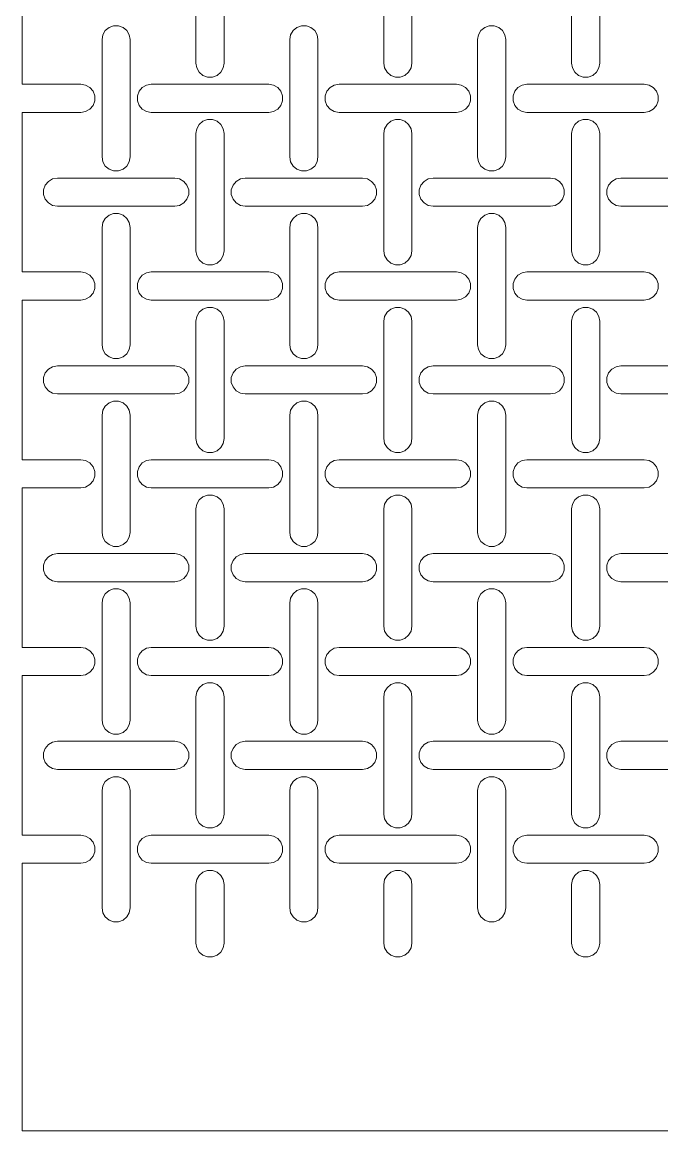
# Model space of a CAD drawing. Header units: metres. Extents: x 0 to 140, y 0 to 240.
# Drawn here: x 0 to 68.1, y 0 to 118.1 of the extents above; entities that cross this region are included whole.
import ezdxf

# ---------------------------------------------------------------- set-up
doc = ezdxf.new("R2010")
doc.units = ezdxf.units.M
doc.layers.add('TOP', color=1, linetype='Continuous', lineweight=0)

msp = doc.modelspace()

# ---------------------------------------------------------------- linework, layer by layer
at = {"layer": 'TOP'}
for p, q in [((0, 111.5), (0, 128.5)), ((18.5, 113.75), (18.5, 126.25)), ((21.5, 113.75), (21.5, 126.25)), ((38.5, 113.75), (38.5, 126.25)), ((41.5, 113.75), (41.5, 126.25)), ((58.5, 113.75), (58.5, 126.25)), ((61.5, 113.75), (61.5, 126.25)), ((8.59, 116.76), (8.85, 117.21)), ((8.85, 117.21), (9.25, 117.55)), ((9.25, 117.55), (9.74, 117.73)), ((9.74, 117.73), (10.26, 117.73)), ((10.26, 117.73), (10.75, 117.55)), ((10.75, 117.55), (11.15, 117.21)), ((11.15, 117.21), (11.41, 116.76)), ((28.59, 116.76), (28.85, 117.21)), ((28.85, 117.21), (29.25, 117.55)), ((29.25, 117.55), (29.74, 117.73)), ((29.74, 117.73), (30.26, 117.73)), ((30.26, 117.73), (30.75, 117.55)), ((30.75, 117.55), (31.15, 117.21)), ((31.15, 117.21), (31.41, 116.76)), ((48.59, 116.76), (48.85, 117.21)), ((48.85, 117.21), (49.25, 117.55)), ((49.25, 117.55), (49.74, 117.73)), ((49.74, 117.73), (50.26, 117.73)), ((50.26, 117.73), (50.75, 117.55)), ((50.75, 117.55), (51.15, 117.21)), ((51.15, 117.21), (51.41, 116.76)), ((8.5, 116.25), (8.59, 116.76)), ((8.5, 103.75), (8.5, 116.25)), ((11.41, 116.76), (11.5, 116.25)), ((11.5, 103.75), (11.5, 116.25)), ((28.5, 116.25), (28.59, 116.76)), ((28.5, 103.75), (28.5, 116.25)), ((31.41, 116.76), (31.5, 116.25)), ((31.5, 103.75), (31.5, 116.25)), ((48.5, 116.25), (48.59, 116.76)), ((48.5, 103.75), (48.5, 116.25)), ((51.41, 116.76), (51.5, 116.25)), ((51.5, 103.75), (51.5, 116.25)), ((18.5, 113.75), (18.59, 113.24)), ((21.41, 113.24), (21.5, 113.75)), ((38.5, 113.75), (38.59, 113.24)), ((41.41, 113.24), (41.5, 113.75)), ((58.5, 113.75), (58.59, 113.24)), ((61.41, 113.24), (61.5, 113.75)), ((18.59, 113.24), (18.85, 112.79)), ((18.85, 112.79), (19.25, 112.45)), ((19.25, 112.45), (19.74, 112.27)), ((19.74, 112.27), (20.26, 112.27)), ((20.26, 112.27), (20.75, 112.45)), ((20.75, 112.45), (21.15, 112.79)), ((21.15, 112.79), (21.41, 113.24)), ((38.59, 113.24), (38.85, 112.79)), ((38.85, 112.79), (39.25, 112.45)), ((39.25, 112.45), (39.74, 112.27)), ((39.74, 112.27), (40.26, 112.27)), ((40.26, 112.27), (40.75, 112.45)), ((40.75, 112.45), (41.15, 112.79)), ((41.15, 112.79), (41.41, 113.24)), ((58.59, 113.24), (58.85, 112.79)), ((58.85, 112.79), (59.25, 112.45)), ((59.25, 112.45), (59.74, 112.27)), ((59.74, 112.27), (60.26, 112.27)), ((60.26, 112.27), (60.75, 112.45)), ((60.75, 112.45), (61.15, 112.79)), ((61.15, 112.79), (61.41, 113.24)), ((0, 111.5), (6.25, 111.5)), ((6.25, 111.5), (6.76, 111.41)), ((6.76, 111.41), (7.21, 111.15)), ((7.21, 111.15), (7.55, 110.75)), ((12.45, 110.75), (12.79, 111.15)), ((12.79, 111.15), (13.24, 111.41)), ((13.24, 111.41), (13.75, 111.5)), ((13.75, 111.5), (26.25, 111.5)), ((26.25, 111.5), (26.76, 111.41)), ((26.76, 111.41), (27.21, 111.15)), ((27.21, 111.15), (27.55, 110.75)), ((32.45, 110.75), (32.79, 111.15)), ((32.79, 111.15), (33.24, 111.41)), ((33.24, 111.41), (33.75, 111.5)), ((33.75, 111.5), (46.25, 111.5)), ((46.25, 111.5), (46.76, 111.41)), ((46.76, 111.41), (47.21, 111.15)), ((47.21, 111.15), (47.55, 110.75)), ((52.45, 110.75), (52.79, 111.15)), ((52.79, 111.15), (53.24, 111.41)), ((53.24, 111.41), (53.75, 111.5)), ((53.75, 111.5), (66.25, 111.5)), ((66.25, 111.5), (66.76, 111.41)), ((66.76, 111.41), (67.21, 111.15)), ((67.21, 111.15), (67.55, 110.75)), ((7.55, 110.75), (7.73, 110.26)), ((7.73, 110.26), (7.73, 109.74)), ((12.27, 110.26), (12.45, 110.75)), ((12.27, 109.74), (12.27, 110.26)), ((27.55, 110.75), (27.73, 110.26)), ((27.73, 110.26), (27.73, 109.74)), ((32.27, 110.26), (32.45, 110.75)), ((32.27, 109.74), (32.27, 110.26)), ((47.55, 110.75), (47.73, 110.26)), ((47.73, 110.26), (47.73, 109.74)), ((52.27, 110.26), (52.45, 110.75)), ((52.27, 109.74), (52.27, 110.26)), ((67.55, 110.75), (67.73, 110.26)), ((67.73, 110.26), (67.73, 109.74)), ((7.21, 108.85), (6.76, 108.59)), ((7.55, 109.25), (7.21, 108.85)), ((7.73, 109.74), (7.55, 109.25)), ((12.45, 109.25), (12.27, 109.74)), ((12.79, 108.85), (12.45, 109.25)), ((13.24, 108.59), (12.79, 108.85)), ((27.21, 108.85), (26.76, 108.59)), ((27.55, 109.25), (27.21, 108.85)), ((27.73, 109.74), (27.55, 109.25)), ((32.45, 109.25), (32.27, 109.74)), ((32.79, 108.85), (32.45, 109.25)), ((33.24, 108.59), (32.79, 108.85)), ((47.21, 108.85), (46.76, 108.59)), ((47.55, 109.25), (47.21, 108.85)), ((47.73, 109.74), (47.55, 109.25)), ((52.45, 109.25), (52.27, 109.74)), ((52.79, 108.85), (52.45, 109.25)), ((53.24, 108.59), (52.79, 108.85)), ((67.21, 108.85), (66.76, 108.59)), ((67.55, 109.25), (67.21, 108.85)), ((67.73, 109.74), (67.55, 109.25)), ((0, 108.5), (6.25, 108.5)), ((0, 91.5), (0, 108.5)), ((6.76, 108.59), (6.25, 108.5)), ((13.75, 108.5), (13.24, 108.59)), ((13.75, 108.5), (26.25, 108.5)), ((18.85, 107.21), (19.25, 107.55)), ((19.25, 107.55), (19.74, 107.73)), ((19.74, 107.73), (20.26, 107.73)), ((20.26, 107.73), (20.75, 107.55)), ((20.75, 107.55), (21.15, 107.21)), ((26.76, 108.59), (26.25, 108.5)), ((33.75, 108.5), (33.24, 108.59)), ((33.75, 108.5), (46.25, 108.5)), ((38.85, 107.21), (39.25, 107.55)), ((39.25, 107.55), (39.74, 107.73)), ((39.74, 107.73), (40.26, 107.73)), ((40.26, 107.73), (40.75, 107.55)), ((40.75, 107.55), (41.15, 107.21)), ((46.76, 108.59), (46.25, 108.5)), ((53.75, 108.5), (53.24, 108.59)), ((53.75, 108.5), (66.25, 108.5)), ((58.85, 107.21), (59.25, 107.55)), ((59.25, 107.55), (59.74, 107.73)), ((59.74, 107.73), (60.26, 107.73)), ((60.26, 107.73), (60.75, 107.55)), ((60.75, 107.55), (61.15, 107.21)), ((66.76, 108.59), (66.25, 108.5)), ((18.5, 106.25), (18.59, 106.76)), ((18.59, 106.76), (18.85, 107.21)), ((21.15, 107.21), (21.41, 106.76)), ((21.41, 106.76), (21.5, 106.25)), ((38.5, 106.25), (38.59, 106.76)), ((38.59, 106.76), (38.85, 107.21)), ((41.15, 107.21), (41.41, 106.76)), ((41.41, 106.76), (41.5, 106.25)), ((58.5, 106.25), (58.59, 106.76)), ((58.59, 106.76), (58.85, 107.21)), ((61.15, 107.21), (61.41, 106.76)), ((61.41, 106.76), (61.5, 106.25)), ((18.5, 93.75), (18.5, 106.25)), ((21.5, 93.75), (21.5, 106.25)), ((38.5, 93.75), (38.5, 106.25)), ((41.5, 93.75), (41.5, 106.25)), ((58.5, 93.75), (58.5, 106.25)), ((61.5, 93.75), (61.5, 106.25)), ((8.5, 103.75), (8.59, 103.24)), ((8.59, 103.24), (8.85, 102.79)), ((8.85, 102.79), (9.25, 102.45)), ((10.75, 102.45), (11.15, 102.79)), ((11.15, 102.79), (11.41, 103.24)), ((11.41, 103.24), (11.5, 103.75)), ((28.5, 103.75), (28.59, 103.24)), ((28.59, 103.24), (28.85, 102.79)), ((28.85, 102.79), (29.25, 102.45)), ((30.75, 102.45), (31.15, 102.79)), ((31.15, 102.79), (31.41, 103.24)), ((31.41, 103.24), (31.5, 103.75)), ((48.5, 103.75), (48.59, 103.24)), ((48.59, 103.24), (48.85, 102.79)), ((48.85, 102.79), (49.25, 102.45)), ((50.75, 102.45), (51.15, 102.79)), ((51.15, 102.79), (51.41, 103.24)), ((51.41, 103.24), (51.5, 103.75)), ((9.25, 102.45), (9.74, 102.27)), ((9.74, 102.27), (10.26, 102.27)), ((10.26, 102.27), (10.75, 102.45)), ((29.25, 102.45), (29.74, 102.27)), ((29.74, 102.27), (30.26, 102.27)), ((30.26, 102.27), (30.75, 102.45)), ((49.25, 102.45), (49.74, 102.27)), ((49.74, 102.27), (50.26, 102.27)), ((50.26, 102.27), (50.75, 102.45)), ((2.27, 100.26), (2.45, 100.75)), ((2.45, 100.75), (2.79, 101.15)), ((2.79, 101.15), (3.24, 101.41)), ((3.24, 101.41), (3.75, 101.5)), ((3.75, 101.5), (16.25, 101.5)), ((16.25, 101.5), (16.76, 101.41)), ((16.76, 101.41), (17.21, 101.15)), ((17.21, 101.15), (17.55, 100.75)), ((17.55, 100.75), (17.73, 100.26)), ((22.27, 100.26), (22.45, 100.75)), ((22.45, 100.75), (22.79, 101.15)), ((22.79, 101.15), (23.24, 101.41)), ((23.24, 101.41), (23.75, 101.5)), ((23.75, 101.5), (36.25, 101.5)), ((36.25, 101.5), (36.76, 101.41)), ((36.76, 101.41), (37.21, 101.15)), ((37.21, 101.15), (37.55, 100.75)), ((37.55, 100.75), (37.73, 100.26)), ((42.27, 100.26), (42.45, 100.75)), ((42.45, 100.75), (42.79, 101.15)), ((42.79, 101.15), (43.24, 101.41)), ((43.24, 101.41), (43.75, 101.5)), ((43.75, 101.5), (56.25, 101.5)), ((56.25, 101.5), (56.76, 101.41)), ((56.76, 101.41), (57.21, 101.15)), ((57.21, 101.15), (57.55, 100.75)), ((57.55, 100.75), (57.73, 100.26)), ((62.27, 100.26), (62.45, 100.75)), ((62.45, 100.75), (62.79, 101.15)), ((62.79, 101.15), (63.24, 101.41)), ((63.24, 101.41), (63.75, 101.5)), ((63.75, 101.5), (76.25, 101.5)), ((2.27, 99.74), (2.27, 100.26)), ((2.45, 99.25), (2.27, 99.74)), ((2.79, 98.85), (2.45, 99.25)), ((17.55, 99.25), (17.21, 98.85)), ((17.73, 99.74), (17.55, 99.25)), ((17.73, 100.26), (17.73, 99.74)), ((22.27, 99.74), (22.27, 100.26)), ((22.45, 99.25), (22.27, 99.74)), ((22.79, 98.85), (22.45, 99.25)), ((37.55, 99.25), (37.21, 98.85)), ((37.73, 99.74), (37.55, 99.25)), ((37.73, 100.26), (37.73, 99.74)), ((42.27, 99.74), (42.27, 100.26)), ((42.45, 99.25), (42.27, 99.74)), ((42.79, 98.85), (42.45, 99.25)), ((57.55, 99.25), (57.21, 98.85)), ((57.73, 99.74), (57.55, 99.25)), ((57.73, 100.26), (57.73, 99.74)), ((62.27, 99.74), (62.27, 100.26)), ((62.45, 99.25), (62.27, 99.74)), ((62.79, 98.85), (62.45, 99.25)), ((3.24, 98.59), (2.79, 98.85)), ((3.75, 98.5), (3.24, 98.59)), ((3.75, 98.5), (16.25, 98.5)), ((16.76, 98.59), (16.25, 98.5)), ((17.21, 98.85), (16.76, 98.59)), ((23.24, 98.59), (22.79, 98.85)), ((23.75, 98.5), (23.24, 98.59)), ((23.75, 98.5), (36.25, 98.5)), ((36.76, 98.59), (36.25, 98.5)), ((37.21, 98.85), (36.76, 98.59)), ((43.24, 98.59), (42.79, 98.85)), ((43.75, 98.5), (43.24, 98.59)), ((43.75, 98.5), (56.25, 98.5)), ((56.76, 98.59), (56.25, 98.5)), ((57.21, 98.85), (56.76, 98.59)), ((63.24, 98.59), (62.79, 98.85)), ((63.75, 98.5), (63.24, 98.59)), ((63.75, 98.5), (76.25, 98.5)), ((8.59, 96.76), (8.85, 97.21)), ((8.85, 97.21), (9.25, 97.55)), ((9.25, 97.55), (9.74, 97.73)), ((9.74, 97.73), (10.26, 97.73)), ((10.26, 97.73), (10.75, 97.55)), ((10.75, 97.55), (11.15, 97.21)), ((11.15, 97.21), (11.41, 96.76)), ((28.59, 96.76), (28.85, 97.21)), ((28.85, 97.21), (29.25, 97.55)), ((29.25, 97.55), (29.74, 97.73)), ((29.74, 97.73), (30.26, 97.73)), ((30.26, 97.73), (30.75, 97.55)), ((30.75, 97.55), (31.15, 97.21)), ((31.15, 97.21), (31.41, 96.76)), ((48.59, 96.76), (48.85, 97.21)), ((48.85, 97.21), (49.25, 97.55)), ((49.25, 97.55), (49.74, 97.73)), ((49.74, 97.73), (50.26, 97.73)), ((50.26, 97.73), (50.75, 97.55)), ((50.75, 97.55), (51.15, 97.21)), ((51.15, 97.21), (51.41, 96.76)), ((8.5, 96.25), (8.59, 96.76)), ((8.5, 83.75), (8.5, 96.25)), ((11.41, 96.76), (11.5, 96.25)), ((11.5, 83.75), (11.5, 96.25)), ((28.5, 96.25), (28.59, 96.76)), ((28.5, 83.75), (28.5, 96.25)), ((31.41, 96.76), (31.5, 96.25)), ((31.5, 83.75), (31.5, 96.25)), ((48.5, 96.25), (48.59, 96.76)), ((48.5, 83.75), (48.5, 96.25)), ((51.41, 96.76), (51.5, 96.25)), ((51.5, 83.75), (51.5, 96.25)), ((18.5, 93.75), (18.59, 93.24)), ((21.41, 93.24), (21.5, 93.75)), ((38.5, 93.75), (38.59, 93.24)), ((41.41, 93.24), (41.5, 93.75)), ((58.5, 93.75), (58.59, 93.24)), ((61.41, 93.24), (61.5, 93.75)), ((18.59, 93.24), (18.85, 92.79)), ((18.85, 92.79), (19.25, 92.45)), ((19.25, 92.45), (19.74, 92.27)), ((19.74, 92.27), (20.26, 92.27)), ((20.26, 92.27), (20.75, 92.45)), ((20.75, 92.45), (21.15, 92.79)), ((21.15, 92.79), (21.41, 93.24)), ((38.59, 93.24), (38.85, 92.79)), ((38.85, 92.79), (39.25, 92.45)), ((39.25, 92.45), (39.74, 92.27)), ((39.74, 92.27), (40.26, 92.27)), ((40.26, 92.27), (40.75, 92.45)), ((40.75, 92.45), (41.15, 92.79)), ((41.15, 92.79), (41.41, 93.24)), ((58.59, 93.24), (58.85, 92.79)), ((58.85, 92.79), (59.25, 92.45)), ((59.25, 92.45), (59.74, 92.27)), ((59.74, 92.27), (60.26, 92.27)), ((60.26, 92.27), (60.75, 92.45)), ((60.75, 92.45), (61.15, 92.79)), ((61.15, 92.79), (61.41, 93.24)), ((0, 91.5), (6.25, 91.5)), ((6.25, 91.5), (6.76, 91.41)), ((6.76, 91.41), (7.21, 91.15)), ((7.21, 91.15), (7.55, 90.75)), ((12.45, 90.75), (12.79, 91.15)), ((12.79, 91.15), (13.24, 91.41)), ((13.24, 91.41), (13.75, 91.5)), ((13.75, 91.5), (26.25, 91.5)), ((26.25, 91.5), (26.76, 91.41)), ((26.76, 91.41), (27.21, 91.15)), ((27.21, 91.15), (27.55, 90.75)), ((32.45, 90.75), (32.79, 91.15)), ((32.79, 91.15), (33.24, 91.41)), ((33.24, 91.41), (33.75, 91.5)), ((33.75, 91.5), (46.25, 91.5)), ((46.25, 91.5), (46.76, 91.41)), ((46.76, 91.41), (47.21, 91.15)), ((47.21, 91.15), (47.55, 90.75)), ((52.45, 90.75), (52.79, 91.15)), ((52.79, 91.15), (53.24, 91.41)), ((53.24, 91.41), (53.75, 91.5)), ((53.75, 91.5), (66.25, 91.5)), ((66.25, 91.5), (66.76, 91.41)), ((66.76, 91.41), (67.21, 91.15)), ((67.21, 91.15), (67.55, 90.75)), ((7.55, 90.75), (7.73, 90.26)), ((7.73, 90.26), (7.73, 89.74)), ((12.27, 90.26), (12.45, 90.75)), ((12.27, 89.74), (12.27, 90.26)), ((27.55, 90.75), (27.73, 90.26)), ((27.73, 90.26), (27.73, 89.74)), ((32.27, 90.26), (32.45, 90.75)), ((32.27, 89.74), (32.27, 90.26)), ((47.55, 90.75), (47.73, 90.26)), ((47.73, 90.26), (47.73, 89.74)), ((52.27, 90.26), (52.45, 90.75)), ((52.27, 89.74), (52.27, 90.26)), ((67.55, 90.75), (67.73, 90.26)), ((67.73, 90.26), (67.73, 89.74)), ((6.76, 88.59), (6.25, 88.5)), ((7.21, 88.85), (6.76, 88.59)), ((7.55, 89.25), (7.21, 88.85)), ((7.73, 89.74), (7.55, 89.25)), ((12.45, 89.25), (12.27, 89.74)), ((12.79, 88.85), (12.45, 89.25)), ((13.24, 88.59), (12.79, 88.85)), ((13.75, 88.5), (13.24, 88.59)), ((26.76, 88.59), (26.25, 88.5)), ((27.21, 88.85), (26.76, 88.59)), ((27.55, 89.25), (27.21, 88.85)), ((27.73, 89.74), (27.55, 89.25)), ((32.45, 89.25), (32.27, 89.74)), ((32.79, 88.85), (32.45, 89.25)), ((33.24, 88.59), (32.79, 88.85)), ((33.75, 88.5), (33.24, 88.59)), ((46.76, 88.59), (46.25, 88.5)), ((47.21, 88.85), (46.76, 88.59)), ((47.55, 89.25), (47.21, 88.85)), ((47.73, 89.74), (47.55, 89.25)), ((52.45, 89.25), (52.27, 89.74)), ((52.79, 88.85), (52.45, 89.25)), ((53.24, 88.59), (52.79, 88.85)), ((53.75, 88.5), (53.24, 88.59)), ((66.76, 88.59), (66.25, 88.5)), ((67.21, 88.85), (66.76, 88.59)), ((67.55, 89.25), (67.21, 88.85)), ((67.73, 89.74), (67.55, 89.25)), ((0, 88.5), (6.25, 88.5)), ((0, 71.5), (0, 88.5)), ((13.75, 88.5), (26.25, 88.5)), ((18.85, 87.21), (19.25, 87.55)), ((19.25, 87.55), (19.74, 87.73)), ((19.74, 87.73), (20.26, 87.73)), ((20.26, 87.73), (20.75, 87.55)), ((20.75, 87.55), (21.15, 87.21)), ((33.75, 88.5), (46.25, 88.5)), ((38.85, 87.21), (39.25, 87.55)), ((39.25, 87.55), (39.74, 87.73)), ((39.74, 87.73), (40.26, 87.73)), ((40.26, 87.73), (40.75, 87.55)), ((40.75, 87.55), (41.15, 87.21)), ((53.75, 88.5), (66.25, 88.5)), ((58.85, 87.21), (59.25, 87.55)), ((59.25, 87.55), (59.74, 87.73)), ((59.74, 87.73), (60.26, 87.73)), ((60.26, 87.73), (60.75, 87.55)), ((60.75, 87.55), (61.15, 87.21)), ((18.5, 86.25), (18.59, 86.76)), ((18.5, 73.75), (18.5, 86.25)), ((18.59, 86.76), (18.85, 87.21)), ((21.15, 87.21), (21.41, 86.76)), ((21.41, 86.76), (21.5, 86.25)), ((21.5, 73.75), (21.5, 86.25)), ((38.5, 86.25), (38.59, 86.76)), ((38.5, 73.75), (38.5, 86.25)), ((38.59, 86.76), (38.85, 87.21)), ((41.15, 87.21), (41.41, 86.76)), ((41.41, 86.76), (41.5, 86.25)), ((41.5, 73.75), (41.5, 86.25)), ((58.5, 86.25), (58.59, 86.76)), ((58.5, 73.75), (58.5, 86.25)), ((58.59, 86.76), (58.85, 87.21)), ((61.15, 87.21), (61.41, 86.76)), ((61.41, 86.76), (61.5, 86.25)), ((61.5, 73.75), (61.5, 86.25)), ((8.5, 83.75), (8.59, 83.24)), ((8.59, 83.24), (8.85, 82.79)), ((8.85, 82.79), (9.25, 82.45)), ((10.75, 82.45), (11.15, 82.79)), ((11.15, 82.79), (11.41, 83.24)), ((11.41, 83.24), (11.5, 83.75)), ((28.5, 83.75), (28.59, 83.24)), ((28.59, 83.24), (28.85, 82.79)), ((28.85, 82.79), (29.25, 82.45)), ((30.75, 82.45), (31.15, 82.79)), ((31.15, 82.79), (31.41, 83.24)), ((31.41, 83.24), (31.5, 83.75)), ((48.5, 83.75), (48.59, 83.24)), ((48.59, 83.24), (48.85, 82.79)), ((48.85, 82.79), (49.25, 82.45)), ((50.75, 82.45), (51.15, 82.79)), ((51.15, 82.79), (51.41, 83.24)), ((51.41, 83.24), (51.5, 83.75)), ((3.24, 81.41), (3.75, 81.5)), ((3.75, 81.5), (16.25, 81.5)), ((9.25, 82.45), (9.74, 82.27)), ((9.74, 82.27), (10.26, 82.27)), ((10.26, 82.27), (10.75, 82.45)), ((16.25, 81.5), (16.76, 81.41)), ((23.24, 81.41), (23.75, 81.5)), ((23.75, 81.5), (36.25, 81.5)), ((29.25, 82.45), (29.74, 82.27)), ((29.74, 82.27), (30.26, 82.27)), ((30.26, 82.27), (30.75, 82.45)), ((36.25, 81.5), (36.76, 81.41)), ((43.24, 81.41), (43.75, 81.5)), ((43.75, 81.5), (56.25, 81.5)), ((49.25, 82.45), (49.74, 82.27)), ((49.74, 82.27), (50.26, 82.27)), ((50.26, 82.27), (50.75, 82.45)), ((56.25, 81.5), (56.76, 81.41)), ((63.24, 81.41), (63.75, 81.5)), ((63.75, 81.5), (76.25, 81.5)), ((2.27, 80.26), (2.45, 80.75)), ((2.45, 80.75), (2.79, 81.15)), ((2.79, 81.15), (3.24, 81.41)), ((16.76, 81.41), (17.21, 81.15)), ((17.21, 81.15), (17.55, 80.75)), ((17.55, 80.75), (17.73, 80.26)), ((22.27, 80.26), (22.45, 80.75)), ((22.45, 80.75), (22.79, 81.15)), ((22.79, 81.15), (23.24, 81.41)), ((36.76, 81.41), (37.21, 81.15)), ((37.21, 81.15), (37.55, 80.75)), ((37.55, 80.75), (37.73, 80.26)), ((42.27, 80.26), (42.45, 80.75)), ((42.45, 80.75), (42.79, 81.15)), ((42.79, 81.15), (43.24, 81.41)), ((56.76, 81.41), (57.21, 81.15)), ((57.21, 81.15), (57.55, 80.75)), ((57.55, 80.75), (57.73, 80.26)), ((62.27, 80.26), (62.45, 80.75)), ((62.45, 80.75), (62.79, 81.15)), ((62.79, 81.15), (63.24, 81.41)), ((2.27, 79.74), (2.27, 80.26)), ((2.45, 79.25), (2.27, 79.74)), ((2.79, 78.85), (2.45, 79.25)), ((17.55, 79.25), (17.21, 78.85)), ((17.73, 79.74), (17.55, 79.25)), ((17.73, 80.26), (17.73, 79.74)), ((22.27, 79.74), (22.27, 80.26)), ((22.45, 79.25), (22.27, 79.74)), ((22.79, 78.85), (22.45, 79.25)), ((37.55, 79.25), (37.21, 78.85)), ((37.73, 79.74), (37.55, 79.25)), ((37.73, 80.26), (37.73, 79.74)), ((42.27, 79.74), (42.27, 80.26)), ((42.45, 79.25), (42.27, 79.74)), ((42.79, 78.85), (42.45, 79.25)), ((57.55, 79.25), (57.21, 78.85)), ((57.73, 79.74), (57.55, 79.25)), ((57.73, 80.26), (57.73, 79.74)), ((62.27, 79.74), (62.27, 80.26)), ((62.45, 79.25), (62.27, 79.74)), ((62.79, 78.85), (62.45, 79.25)), ((3.24, 78.59), (2.79, 78.85)), ((3.75, 78.5), (3.24, 78.59)), ((3.75, 78.5), (16.25, 78.5)), ((16.76, 78.59), (16.25, 78.5)), ((17.21, 78.85), (16.76, 78.59)), ((23.24, 78.59), (22.79, 78.85)), ((23.75, 78.5), (23.24, 78.59)), ((23.75, 78.5), (36.25, 78.5)), ((36.76, 78.59), (36.25, 78.5)), ((37.21, 78.85), (36.76, 78.59)), ((43.24, 78.59), (42.79, 78.85)), ((43.75, 78.5), (43.24, 78.59)), ((43.75, 78.5), (56.25, 78.5)), ((56.76, 78.59), (56.25, 78.5)), ((57.21, 78.85), (56.76, 78.59)), ((63.24, 78.59), (62.79, 78.85)), ((63.75, 78.5), (63.24, 78.59)), ((63.75, 78.5), (76.25, 78.5)), ((8.59, 76.76), (8.85, 77.21)), ((8.85, 77.21), (9.25, 77.55)), ((9.25, 77.55), (9.74, 77.73)), ((9.74, 77.73), (10.26, 77.73)), ((10.26, 77.73), (10.75, 77.55)), ((10.75, 77.55), (11.15, 77.21)), ((11.15, 77.21), (11.41, 76.76)), ((28.59, 76.76), (28.85, 77.21)), ((28.85, 77.21), (29.25, 77.55)), ((29.25, 77.55), (29.74, 77.73)), ((29.74, 77.73), (30.26, 77.73)), ((30.26, 77.73), (30.75, 77.55)), ((30.75, 77.55), (31.15, 77.21)), ((31.15, 77.21), (31.41, 76.76)), ((48.59, 76.76), (48.85, 77.21)), ((48.85, 77.21), (49.25, 77.55)), ((49.25, 77.55), (49.74, 77.73)), ((49.74, 77.73), (50.26, 77.73)), ((50.26, 77.73), (50.75, 77.55)), ((50.75, 77.55), (51.15, 77.21)), ((51.15, 77.21), (51.41, 76.76)), ((8.5, 76.25), (8.59, 76.76)), ((8.5, 63.75), (8.5, 76.25)), ((11.41, 76.76), (11.5, 76.25)), ((11.5, 63.75), (11.5, 76.25)), ((28.5, 76.25), (28.59, 76.76)), ((28.5, 63.75), (28.5, 76.25)), ((31.41, 76.76), (31.5, 76.25)), ((31.5, 63.75), (31.5, 76.25)), ((48.5, 76.25), (48.59, 76.76)), ((48.5, 63.75), (48.5, 76.25)), ((51.41, 76.76), (51.5, 76.25)), ((51.5, 63.75), (51.5, 76.25)), ((18.5, 73.75), (18.59, 73.24)), ((18.59, 73.24), (18.85, 72.79)), ((21.15, 72.79), (21.41, 73.24)), ((21.41, 73.24), (21.5, 73.75)), ((38.5, 73.75), (38.59, 73.24)), ((38.59, 73.24), (38.85, 72.79)), ((41.15, 72.79), (41.41, 73.24)), ((41.41, 73.24), (41.5, 73.75)), ((58.5, 73.75), (58.59, 73.24)), ((58.59, 73.24), (58.85, 72.79)), ((61.15, 72.79), (61.41, 73.24)), ((61.41, 73.24), (61.5, 73.75)), ((18.85, 72.79), (19.25, 72.45)), ((19.25, 72.45), (19.74, 72.27)), ((19.74, 72.27), (20.26, 72.27)), ((20.26, 72.27), (20.75, 72.45)), ((20.75, 72.45), (21.15, 72.79)), ((38.85, 72.79), (39.25, 72.45)), ((39.25, 72.45), (39.74, 72.27)), ((39.74, 72.27), (40.26, 72.27)), ((40.26, 72.27), (40.75, 72.45)), ((40.75, 72.45), (41.15, 72.79)), ((58.85, 72.79), (59.25, 72.45)), ((59.25, 72.45), (59.74, 72.27)), ((59.74, 72.27), (60.26, 72.27)), ((60.26, 72.27), (60.75, 72.45)), ((60.75, 72.45), (61.15, 72.79)), ((0, 71.5), (6.25, 71.5)), ((6.25, 71.5), (6.76, 71.41)), ((6.76, 71.41), (7.21, 71.15)), ((7.21, 71.15), (7.55, 70.75)), ((12.45, 70.75), (12.79, 71.15)), ((12.79, 71.15), (13.24, 71.41)), ((13.24, 71.41), (13.75, 71.5)), ((13.75, 71.5), (26.25, 71.5)), ((26.25, 71.5), (26.76, 71.41)), ((26.76, 71.41), (27.21, 71.15)), ((27.21, 71.15), (27.55, 70.75)), ((32.45, 70.75), (32.79, 71.15)), ((32.79, 71.15), (33.24, 71.41)), ((33.24, 71.41), (33.75, 71.5)), ((33.75, 71.5), (46.25, 71.5)), ((46.25, 71.5), (46.76, 71.41)), ((46.76, 71.41), (47.21, 71.15)), ((47.21, 71.15), (47.55, 70.75)), ((52.45, 70.75), (52.79, 71.15)), ((52.79, 71.15), (53.24, 71.41)), ((53.24, 71.41), (53.75, 71.5)), ((53.75, 71.5), (66.25, 71.5)), ((66.25, 71.5), (66.76, 71.41)), ((66.76, 71.41), (67.21, 71.15)), ((67.21, 71.15), (67.55, 70.75)), ((7.55, 70.75), (7.73, 70.26)), ((7.73, 69.74), (7.55, 69.25)), ((7.73, 70.26), (7.73, 69.74)), ((12.27, 70.26), (12.45, 70.75)), ((12.27, 69.74), (12.27, 70.26)), ((12.45, 69.25), (12.27, 69.74)), ((27.55, 70.75), (27.73, 70.26)), ((27.73, 69.74), (27.55, 69.25)), ((27.73, 70.26), (27.73, 69.74)), ((32.27, 70.26), (32.45, 70.75)), ((32.27, 69.74), (32.27, 70.26)), ((32.45, 69.25), (32.27, 69.74)), ((47.55, 70.75), (47.73, 70.26)), ((47.73, 69.74), (47.55, 69.25)), ((47.73, 70.26), (47.73, 69.74)), ((52.27, 70.26), (52.45, 70.75)), ((52.27, 69.74), (52.27, 70.26)), ((52.45, 69.25), (52.27, 69.74)), ((67.55, 70.75), (67.73, 70.26)), ((67.73, 69.74), (67.55, 69.25)), ((67.73, 70.26), (67.73, 69.74)), ((6.76, 68.59), (6.25, 68.5)), ((7.21, 68.85), (6.76, 68.59)), ((7.55, 69.25), (7.21, 68.85)), ((12.79, 68.85), (12.45, 69.25)), ((13.24, 68.59), (12.79, 68.85)), ((13.75, 68.5), (13.24, 68.59)), ((26.76, 68.59), (26.25, 68.5)), ((27.21, 68.85), (26.76, 68.59)), ((27.55, 69.25), (27.21, 68.85)), ((32.79, 68.85), (32.45, 69.25)), ((33.24, 68.59), (32.79, 68.85)), ((33.75, 68.5), (33.24, 68.59)), ((46.76, 68.59), (46.25, 68.5)), ((47.21, 68.85), (46.76, 68.59)), ((47.55, 69.25), (47.21, 68.85)), ((52.79, 68.85), (52.45, 69.25)), ((53.24, 68.59), (52.79, 68.85)), ((53.75, 68.5), (53.24, 68.59)), ((66.76, 68.59), (66.25, 68.5)), ((67.21, 68.85), (66.76, 68.59)), ((67.55, 69.25), (67.21, 68.85)), ((0, 68.5), (6.25, 68.5)), ((0, 51.5), (0, 68.5)), ((13.75, 68.5), (26.25, 68.5)), ((18.85, 67.21), (19.25, 67.55)), ((19.25, 67.55), (19.74, 67.73)), ((19.74, 67.73), (20.26, 67.73)), ((20.26, 67.73), (20.75, 67.55)), ((20.75, 67.55), (21.15, 67.21)), ((33.75, 68.5), (46.25, 68.5)), ((38.85, 67.21), (39.25, 67.55)), ((39.25, 67.55), (39.74, 67.73)), ((39.74, 67.73), (40.26, 67.73)), ((40.26, 67.73), (40.75, 67.55)), ((40.75, 67.55), (41.15, 67.21)), ((53.75, 68.5), (66.25, 68.5)), ((58.85, 67.21), (59.25, 67.55)), ((59.25, 67.55), (59.74, 67.73)), ((59.74, 67.73), (60.26, 67.73)), ((60.26, 67.73), (60.75, 67.55)), ((60.75, 67.55), (61.15, 67.21)), ((18.5, 66.25), (18.59, 66.76)), ((18.5, 53.75), (18.5, 66.25)), ((18.59, 66.76), (18.85, 67.21)), ((21.15, 67.21), (21.41, 66.76)), ((21.41, 66.76), (21.5, 66.25)), ((21.5, 53.75), (21.5, 66.25)), ((38.5, 66.25), (38.59, 66.76)), ((38.5, 53.75), (38.5, 66.25)), ((38.59, 66.76), (38.85, 67.21)), ((41.15, 67.21), (41.41, 66.76)), ((41.41, 66.76), (41.5, 66.25)), ((41.5, 53.75), (41.5, 66.25)), ((58.5, 66.25), (58.59, 66.76)), ((58.5, 53.75), (58.5, 66.25)), ((58.59, 66.76), (58.85, 67.21)), ((61.15, 67.21), (61.41, 66.76)), ((61.41, 66.76), (61.5, 66.25)), ((61.5, 53.75), (61.5, 66.25)), ((8.5, 63.75), (8.59, 63.24)), ((8.59, 63.24), (8.85, 62.79)), ((8.85, 62.79), (9.25, 62.45)), ((10.75, 62.45), (11.15, 62.79)), ((11.15, 62.79), (11.41, 63.24)), ((11.41, 63.24), (11.5, 63.75)), ((28.5, 63.75), (28.59, 63.24)), ((28.59, 63.24), (28.85, 62.79)), ((28.85, 62.79), (29.25, 62.45)), ((30.75, 62.45), (31.15, 62.79)), ((31.15, 62.79), (31.41, 63.24)), ((31.41, 63.24), (31.5, 63.75)), ((48.5, 63.75), (48.59, 63.24)), ((48.59, 63.24), (48.85, 62.79)), ((48.85, 62.79), (49.25, 62.45)), ((50.75, 62.45), (51.15, 62.79)), ((51.15, 62.79), (51.41, 63.24)), ((51.41, 63.24), (51.5, 63.75)), ((3.24, 61.41), (3.75, 61.5)), ((3.75, 61.5), (16.25, 61.5)), ((9.25, 62.45), (9.74, 62.27)), ((9.74, 62.27), (10.26, 62.27)), ((10.26, 62.27), (10.75, 62.45)), ((16.25, 61.5), (16.76, 61.41)), ((23.24, 61.41), (23.75, 61.5)), ((23.75, 61.5), (36.25, 61.5)), ((29.25, 62.45), (29.74, 62.27)), ((29.74, 62.27), (30.26, 62.27)), ((30.26, 62.27), (30.75, 62.45)), ((36.25, 61.5), (36.76, 61.41)), ((43.24, 61.41), (43.75, 61.5)), ((43.75, 61.5), (56.25, 61.5)), ((49.25, 62.45), (49.74, 62.27)), ((49.74, 62.27), (50.26, 62.27)), ((50.26, 62.27), (50.75, 62.45)), ((56.25, 61.5), (56.76, 61.41)), ((63.24, 61.41), (63.75, 61.5)), ((63.75, 61.5), (76.25, 61.5)), ((2.27, 60.26), (2.45, 60.75)), ((2.27, 59.74), (2.27, 60.26)), ((2.45, 60.75), (2.79, 61.15)), ((2.79, 61.15), (3.24, 61.41)), ((16.76, 61.41), (17.21, 61.15)), ((17.21, 61.15), (17.55, 60.75)), ((17.55, 60.75), (17.73, 60.26)), ((17.73, 60.26), (17.73, 59.74)), ((22.27, 60.26), (22.45, 60.75)), ((22.27, 59.74), (22.27, 60.26)), ((22.45, 60.75), (22.79, 61.15)), ((22.79, 61.15), (23.24, 61.41)), ((36.76, 61.41), (37.21, 61.15)), ((37.21, 61.15), (37.55, 60.75)), ((37.55, 60.75), (37.73, 60.26)), ((37.73, 60.26), (37.73, 59.74)), ((42.27, 60.26), (42.45, 60.75)), ((42.27, 59.74), (42.27, 60.26)), ((42.45, 60.75), (42.79, 61.15)), ((42.79, 61.15), (43.24, 61.41)), ((56.76, 61.41), (57.21, 61.15)), ((57.21, 61.15), (57.55, 60.75)), ((57.55, 60.75), (57.73, 60.26)), ((57.73, 60.26), (57.73, 59.74)), ((62.27, 60.26), (62.45, 60.75)), ((62.27, 59.74), (62.27, 60.26)), ((62.45, 60.75), (62.79, 61.15)), ((62.79, 61.15), (63.24, 61.41)), ((2.45, 59.25), (2.27, 59.74)), ((2.79, 58.85), (2.45, 59.25)), ((17.55, 59.25), (17.21, 58.85)), ((17.73, 59.74), (17.55, 59.25)), ((22.45, 59.25), (22.27, 59.74)), ((22.79, 58.85), (22.45, 59.25)), ((37.55, 59.25), (37.21, 58.85)), ((37.73, 59.74), (37.55, 59.25)), ((42.45, 59.25), (42.27, 59.74)), ((42.79, 58.85), (42.45, 59.25)), ((57.55, 59.25), (57.21, 58.85)), ((57.73, 59.74), (57.55, 59.25)), ((62.45, 59.25), (62.27, 59.74)), ((62.79, 58.85), (62.45, 59.25)), ((3.24, 58.59), (2.79, 58.85)), ((3.75, 58.5), (3.24, 58.59)), ((3.75, 58.5), (16.25, 58.5)), ((16.76, 58.59), (16.25, 58.5)), ((17.21, 58.85), (16.76, 58.59)), ((23.24, 58.59), (22.79, 58.85)), ((23.75, 58.5), (23.24, 58.59)), ((23.75, 58.5), (36.25, 58.5)), ((36.76, 58.59), (36.25, 58.5)), ((37.21, 58.85), (36.76, 58.59)), ((43.24, 58.59), (42.79, 58.85)), ((43.75, 58.5), (43.24, 58.59)), ((43.75, 58.5), (56.25, 58.5)), ((56.76, 58.59), (56.25, 58.5)), ((57.21, 58.85), (56.76, 58.59)), ((63.24, 58.59), (62.79, 58.85)), ((63.75, 58.5), (63.24, 58.59)), ((63.75, 58.5), (76.25, 58.5)), ((8.5, 56.25), (8.59, 56.76)), ((8.59, 56.76), (8.85, 57.21)), ((8.85, 57.21), (9.25, 57.55)), ((9.25, 57.55), (9.74, 57.73)), ((9.74, 57.73), (10.26, 57.73)), ((10.26, 57.73), (10.75, 57.55)), ((10.75, 57.55), (11.15, 57.21)), ((11.15, 57.21), (11.41, 56.76)), ((11.41, 56.76), (11.5, 56.25)), ((28.5, 56.25), (28.59, 56.76)), ((28.59, 56.76), (28.85, 57.21)), ((28.85, 57.21), (29.25, 57.55)), ((29.25, 57.55), (29.74, 57.73)), ((29.74, 57.73), (30.26, 57.73)), ((30.26, 57.73), (30.75, 57.55)), ((30.75, 57.55), (31.15, 57.21)), ((31.15, 57.21), (31.41, 56.76)), ((31.41, 56.76), (31.5, 56.25)), ((48.5, 56.25), (48.59, 56.76)), ((48.59, 56.76), (48.85, 57.21)), ((48.85, 57.21), (49.25, 57.55)), ((49.25, 57.55), (49.74, 57.73)), ((49.74, 57.73), (50.26, 57.73)), ((50.26, 57.73), (50.75, 57.55)), ((50.75, 57.55), (51.15, 57.21)), ((51.15, 57.21), (51.41, 56.76)), ((51.41, 56.76), (51.5, 56.25)), ((8.5, 43.75), (8.5, 56.25)), ((11.5, 43.75), (11.5, 56.25)), ((28.5, 43.75), (28.5, 56.25)), ((31.5, 43.75), (31.5, 56.25)), ((48.5, 43.75), (48.5, 56.25)), ((51.5, 43.75), (51.5, 56.25)), ((18.5, 53.75), (18.59, 53.24)), ((18.59, 53.24), (18.85, 52.79)), ((21.15, 52.79), (21.41, 53.24)), ((21.41, 53.24), (21.5, 53.75)), ((38.5, 53.75), (38.59, 53.24)), ((38.59, 53.24), (38.85, 52.79)), ((41.15, 52.79), (41.41, 53.24)), ((41.41, 53.24), (41.5, 53.75)), ((58.5, 53.75), (58.59, 53.24)), ((58.59, 53.24), (58.85, 52.79)), ((61.15, 52.79), (61.41, 53.24)), ((61.41, 53.24), (61.5, 53.75)), ((18.85, 52.79), (19.25, 52.45)), ((19.25, 52.45), (19.74, 52.27)), ((19.74, 52.27), (20.26, 52.27)), ((20.26, 52.27), (20.75, 52.45)), ((20.75, 52.45), (21.15, 52.79)), ((38.85, 52.79), (39.25, 52.45)), ((39.25, 52.45), (39.74, 52.27)), ((39.74, 52.27), (40.26, 52.27)), ((40.26, 52.27), (40.75, 52.45)), ((40.75, 52.45), (41.15, 52.79)), ((58.85, 52.79), (59.25, 52.45)), ((59.25, 52.45), (59.74, 52.27)), ((59.74, 52.27), (60.26, 52.27)), ((60.26, 52.27), (60.75, 52.45)), ((60.75, 52.45), (61.15, 52.79)), ((0, 51.5), (6.25, 51.5)), ((6.25, 51.5), (6.76, 51.41)), ((6.76, 51.41), (7.21, 51.15)), ((7.21, 51.15), (7.55, 50.75)), ((12.45, 50.75), (12.79, 51.15)), ((12.79, 51.15), (13.24, 51.41)), ((13.24, 51.41), (13.75, 51.5)), ((13.75, 51.5), (26.25, 51.5)), ((26.25, 51.5), (26.76, 51.41)), ((26.76, 51.41), (27.21, 51.15)), ((27.21, 51.15), (27.55, 50.75)), ((32.45, 50.75), (32.79, 51.15)), ((32.79, 51.15), (33.24, 51.41)), ((33.24, 51.41), (33.75, 51.5)), ((33.75, 51.5), (46.25, 51.5)), ((46.25, 51.5), (46.76, 51.41)), ((46.76, 51.41), (47.21, 51.15)), ((47.21, 51.15), (47.55, 50.75)), ((52.45, 50.75), (52.79, 51.15)), ((52.79, 51.15), (53.24, 51.41)), ((53.24, 51.41), (53.75, 51.5)), ((53.75, 51.5), (66.25, 51.5)), ((66.25, 51.5), (66.76, 51.41)), ((66.76, 51.41), (67.21, 51.15)), ((67.21, 51.15), (67.55, 50.75)), ((7.55, 50.75), (7.73, 50.26)), ((7.73, 49.74), (7.55, 49.25)), ((7.73, 50.26), (7.73, 49.74)), ((12.27, 50.26), (12.45, 50.75)), ((12.27, 49.74), (12.27, 50.26)), ((12.45, 49.25), (12.27, 49.74)), ((27.55, 50.75), (27.73, 50.26)), ((27.73, 49.74), (27.55, 49.25)), ((27.73, 50.26), (27.73, 49.74)), ((32.27, 50.26), (32.45, 50.75)), ((32.27, 49.74), (32.27, 50.26)), ((32.45, 49.25), (32.27, 49.74)), ((47.55, 50.75), (47.73, 50.26)), ((47.73, 49.74), (47.55, 49.25)), ((47.73, 50.26), (47.73, 49.74)), ((52.27, 50.26), (52.45, 50.75)), ((52.27, 49.74), (52.27, 50.26)), ((52.45, 49.25), (52.27, 49.74)), ((67.55, 50.75), (67.73, 50.26)), ((67.73, 49.74), (67.55, 49.25)), ((67.73, 50.26), (67.73, 49.74)), ((0, 48.5), (6.25, 48.5)), ((0, 31.5), (0, 48.5)), ((6.76, 48.59), (6.25, 48.5)), ((7.21, 48.85), (6.76, 48.59)), ((7.55, 49.25), (7.21, 48.85)), ((12.79, 48.85), (12.45, 49.25)), ((13.24, 48.59), (12.79, 48.85)), ((13.75, 48.5), (13.24, 48.59)), ((13.75, 48.5), (26.25, 48.5)), ((26.76, 48.59), (26.25, 48.5)), ((27.21, 48.85), (26.76, 48.59)), ((27.55, 49.25), (27.21, 48.85)), ((32.79, 48.85), (32.45, 49.25)), ((33.24, 48.59), (32.79, 48.85)), ((33.75, 48.5), (33.24, 48.59)), ((33.75, 48.5), (46.25, 48.5)), ((46.76, 48.59), (46.25, 48.5)), ((47.21, 48.85), (46.76, 48.59)), ((47.55, 49.25), (47.21, 48.85)), ((52.79, 48.85), (52.45, 49.25)), ((53.24, 48.59), (52.79, 48.85)), ((53.75, 48.5), (53.24, 48.59)), ((53.75, 48.5), (66.25, 48.5)), ((66.76, 48.59), (66.25, 48.5)), ((67.21, 48.85), (66.76, 48.59)), ((67.55, 49.25), (67.21, 48.85)), ((18.85, 47.21), (19.25, 47.55)), ((19.25, 47.55), (19.74, 47.73)), ((19.74, 47.73), (20.26, 47.73)), ((20.26, 47.73), (20.75, 47.55)), ((20.75, 47.55), (21.15, 47.21)), ((38.85, 47.21), (39.25, 47.55)), ((39.25, 47.55), (39.74, 47.73)), ((39.74, 47.73), (40.26, 47.73)), ((40.26, 47.73), (40.75, 47.55)), ((40.75, 47.55), (41.15, 47.21)), ((58.85, 47.21), (59.25, 47.55)), ((59.25, 47.55), (59.74, 47.73)), ((59.74, 47.73), (60.26, 47.73)), ((60.26, 47.73), (60.75, 47.55)), ((60.75, 47.55), (61.15, 47.21)), ((18.5, 46.25), (18.59, 46.76)), ((18.5, 33.75), (18.5, 46.25)), ((18.59, 46.76), (18.85, 47.21)), ((21.15, 47.21), (21.41, 46.76)), ((21.41, 46.76), (21.5, 46.25)), ((21.5, 33.75), (21.5, 46.25)), ((38.5, 46.25), (38.59, 46.76)), ((38.5, 33.75), (38.5, 46.25)), ((38.59, 46.76), (38.85, 47.21)), ((41.15, 47.21), (41.41, 46.76)), ((41.41, 46.76), (41.5, 46.25)), ((41.5, 33.75), (41.5, 46.25)), ((58.5, 46.25), (58.59, 46.76)), ((58.5, 33.75), (58.5, 46.25)), ((58.59, 46.76), (58.85, 47.21)), ((61.15, 47.21), (61.41, 46.76)), ((61.41, 46.76), (61.5, 46.25)), ((61.5, 33.75), (61.5, 46.25)), ((8.5, 43.75), (8.59, 43.24)), ((11.41, 43.24), (11.5, 43.75)), ((28.5, 43.75), (28.59, 43.24)), ((31.41, 43.24), (31.5, 43.75)), ((48.5, 43.75), (48.59, 43.24)), ((51.41, 43.24), (51.5, 43.75)), ((8.59, 43.24), (8.85, 42.79)), ((8.85, 42.79), (9.25, 42.45)), ((10.75, 42.45), (11.15, 42.79)), ((11.15, 42.79), (11.41, 43.24)), ((28.59, 43.24), (28.85, 42.79)), ((28.85, 42.79), (29.25, 42.45)), ((30.75, 42.45), (31.15, 42.79)), ((31.15, 42.79), (31.41, 43.24)), ((48.59, 43.24), (48.85, 42.79)), ((48.85, 42.79), (49.25, 42.45)), ((50.75, 42.45), (51.15, 42.79)), ((51.15, 42.79), (51.41, 43.24)), ((2.79, 41.15), (3.24, 41.41)), ((3.24, 41.41), (3.75, 41.5)), ((3.75, 41.5), (16.25, 41.5)), ((9.25, 42.45), (9.74, 42.27)), ((9.74, 42.27), (10.26, 42.27)), ((10.26, 42.27), (10.75, 42.45)), ((16.25, 41.5), (16.76, 41.41)), ((16.76, 41.41), (17.21, 41.15)), ((22.79, 41.15), (23.24, 41.41)), ((23.24, 41.41), (23.75, 41.5)), ((23.75, 41.5), (36.25, 41.5)), ((29.25, 42.45), (29.74, 42.27)), ((29.74, 42.27), (30.26, 42.27)), ((30.26, 42.27), (30.75, 42.45)), ((36.25, 41.5), (36.76, 41.41)), ((36.76, 41.41), (37.21, 41.15)), ((42.79, 41.15), (43.24, 41.41)), ((43.24, 41.41), (43.75, 41.5)), ((43.75, 41.5), (56.25, 41.5)), ((49.25, 42.45), (49.74, 42.27)), ((49.74, 42.27), (50.26, 42.27)), ((50.26, 42.27), (50.75, 42.45)), ((56.25, 41.5), (56.76, 41.41)), ((56.76, 41.41), (57.21, 41.15)), ((62.79, 41.15), (63.24, 41.41)), ((63.24, 41.41), (63.75, 41.5)), ((63.75, 41.5), (76.25, 41.5)), ((2.27, 40.26), (2.45, 40.75)), ((2.27, 39.74), (2.27, 40.26)), ((2.45, 40.75), (2.79, 41.15)), ((17.21, 41.15), (17.55, 40.75)), ((17.55, 40.75), (17.73, 40.26)), ((17.73, 40.26), (17.73, 39.74)), ((22.27, 40.26), (22.45, 40.75)), ((22.27, 39.74), (22.27, 40.26)), ((22.45, 40.75), (22.79, 41.15)), ((37.21, 41.15), (37.55, 40.75)), ((37.55, 40.75), (37.73, 40.26)), ((37.73, 40.26), (37.73, 39.74)), ((42.27, 40.26), (42.45, 40.75)), ((42.27, 39.74), (42.27, 40.26)), ((42.45, 40.75), (42.79, 41.15)), ((57.21, 41.15), (57.55, 40.75)), ((57.55, 40.75), (57.73, 40.26)), ((57.73, 40.26), (57.73, 39.74)), ((62.27, 40.26), (62.45, 40.75)), ((62.27, 39.74), (62.27, 40.26)), ((62.45, 40.75), (62.79, 41.15)), ((2.45, 39.25), (2.27, 39.74)), ((2.79, 38.85), (2.45, 39.25)), ((17.55, 39.25), (17.21, 38.85)), ((17.73, 39.74), (17.55, 39.25)), ((22.45, 39.25), (22.27, 39.74)), ((22.79, 38.85), (22.45, 39.25)), ((37.55, 39.25), (37.21, 38.85)), ((37.73, 39.74), (37.55, 39.25)), ((42.45, 39.25), (42.27, 39.74)), ((42.79, 38.85), (42.45, 39.25)), ((57.55, 39.25), (57.21, 38.85)), ((57.73, 39.74), (57.55, 39.25)), ((62.45, 39.25), (62.27, 39.74)), ((62.79, 38.85), (62.45, 39.25)), ((3.24, 38.59), (2.79, 38.85)), ((3.75, 38.5), (3.24, 38.59)), ((3.75, 38.5), (16.25, 38.5)), ((16.76, 38.59), (16.25, 38.5)), ((17.21, 38.85), (16.76, 38.59)), ((23.24, 38.59), (22.79, 38.85)), ((23.75, 38.5), (23.24, 38.59)), ((23.75, 38.5), (36.25, 38.5)), ((36.76, 38.59), (36.25, 38.5)), ((37.21, 38.85), (36.76, 38.59)), ((43.24, 38.59), (42.79, 38.85)), ((43.75, 38.5), (43.24, 38.59)), ((43.75, 38.5), (56.25, 38.5)), ((56.76, 38.59), (56.25, 38.5)), ((57.21, 38.85), (56.76, 38.59)), ((63.24, 38.59), (62.79, 38.85)), ((63.75, 38.5), (63.24, 38.59)), ((63.75, 38.5), (76.25, 38.5)), ((8.5, 36.25), (8.59, 36.76)), ((8.59, 36.76), (8.85, 37.21)), ((8.85, 37.21), (9.25, 37.55)), ((9.25, 37.55), (9.74, 37.73)), ((9.74, 37.73), (10.26, 37.73)), ((10.26, 37.73), (10.75, 37.55)), ((10.75, 37.55), (11.15, 37.21)), ((11.15, 37.21), (11.41, 36.76)), ((11.41, 36.76), (11.5, 36.25)), ((28.5, 36.25), (28.59, 36.76)), ((28.59, 36.76), (28.85, 37.21)), ((28.85, 37.21), (29.25, 37.55)), ((29.25, 37.55), (29.74, 37.73)), ((29.74, 37.73), (30.26, 37.73)), ((30.26, 37.73), (30.75, 37.55)), ((30.75, 37.55), (31.15, 37.21)), ((31.15, 37.21), (31.41, 36.76)), ((31.41, 36.76), (31.5, 36.25)), ((48.5, 36.25), (48.59, 36.76)), ((48.59, 36.76), (48.85, 37.21)), ((48.85, 37.21), (49.25, 37.55)), ((49.25, 37.55), (49.74, 37.73)), ((49.74, 37.73), (50.26, 37.73)), ((50.26, 37.73), (50.75, 37.55)), ((50.75, 37.55), (51.15, 37.21)), ((51.15, 37.21), (51.41, 36.76)), ((51.41, 36.76), (51.5, 36.25)), ((8.5, 23.75), (8.5, 36.25)), ((11.5, 23.75), (11.5, 36.25)), ((28.5, 23.75), (28.5, 36.25)), ((31.5, 23.75), (31.5, 36.25)), ((48.5, 23.75), (48.5, 36.25)), ((51.5, 23.75), (51.5, 36.25)), ((18.5, 33.75), (18.59, 33.24)), ((18.59, 33.24), (18.85, 32.79)), ((21.15, 32.79), (21.41, 33.24)), ((21.41, 33.24), (21.5, 33.75)), ((38.5, 33.75), (38.59, 33.24)), ((38.59, 33.24), (38.85, 32.79)), ((41.15, 32.79), (41.41, 33.24)), ((41.41, 33.24), (41.5, 33.75)), ((58.5, 33.75), (58.59, 33.24)), ((58.59, 33.24), (58.85, 32.79)), ((61.15, 32.79), (61.41, 33.24)), ((61.41, 33.24), (61.5, 33.75)), ((18.85, 32.79), (19.25, 32.45)), ((19.25, 32.45), (19.74, 32.27)), ((19.74, 32.27), (20.26, 32.27)), ((20.26, 32.27), (20.75, 32.45)), ((20.75, 32.45), (21.15, 32.79)), ((38.85, 32.79), (39.25, 32.45)), ((39.25, 32.45), (39.74, 32.27)), ((39.74, 32.27), (40.26, 32.27)), ((40.26, 32.27), (40.75, 32.45)), ((40.75, 32.45), (41.15, 32.79)), ((58.85, 32.79), (59.25, 32.45)), ((59.25, 32.45), (59.74, 32.27)), ((59.74, 32.27), (60.26, 32.27)), ((60.26, 32.27), (60.75, 32.45)), ((60.75, 32.45), (61.15, 32.79)), ((0, 31.5), (6.25, 31.5)), ((6.25, 31.5), (6.76, 31.41)), ((6.76, 31.41), (7.21, 31.15)), ((7.21, 31.15), (7.55, 30.75)), ((7.55, 30.75), (7.73, 30.26)), ((12.27, 30.26), (12.45, 30.75)), ((12.45, 30.75), (12.79, 31.15)), ((12.79, 31.15), (13.24, 31.41)), ((13.24, 31.41), (13.75, 31.5)), ((13.75, 31.5), (26.25, 31.5)), ((26.25, 31.5), (26.76, 31.41)), ((26.76, 31.41), (27.21, 31.15)), ((27.21, 31.15), (27.55, 30.75)), ((27.55, 30.75), (27.73, 30.26)), ((32.27, 30.26), (32.45, 30.75)), ((32.45, 30.75), (32.79, 31.15)), ((32.79, 31.15), (33.24, 31.41)), ((33.24, 31.41), (33.75, 31.5)), ((33.75, 31.5), (46.25, 31.5)), ((46.25, 31.5), (46.76, 31.41)), ((46.76, 31.41), (47.21, 31.15)), ((47.21, 31.15), (47.55, 30.75)), ((47.55, 30.75), (47.73, 30.26)), ((52.27, 30.26), (52.45, 30.75)), ((52.45, 30.75), (52.79, 31.15)), ((52.79, 31.15), (53.24, 31.41)), ((53.24, 31.41), (53.75, 31.5)), ((53.75, 31.5), (66.25, 31.5)), ((66.25, 31.5), (66.76, 31.41)), ((66.76, 31.41), (67.21, 31.15)), ((67.21, 31.15), (67.55, 30.75)), ((67.55, 30.75), (67.73, 30.26)), ((7.73, 29.74), (7.55, 29.25)), ((7.73, 30.26), (7.73, 29.74)), ((12.27, 29.74), (12.27, 30.26)), ((12.45, 29.25), (12.27, 29.74)), ((27.73, 29.74), (27.55, 29.25)), ((27.73, 30.26), (27.73, 29.74)), ((32.27, 29.74), (32.27, 30.26)), ((32.45, 29.25), (32.27, 29.74)), ((47.73, 29.74), (47.55, 29.25)), ((47.73, 30.26), (47.73, 29.74)), ((52.27, 29.74), (52.27, 30.26)), ((52.45, 29.25), (52.27, 29.74)), ((67.73, 29.74), (67.55, 29.25)), ((67.73, 30.26), (67.73, 29.74)), ((0, 28.5), (6.25, 28.5)), ((0, 0), (0, 28.5)), ((6.76, 28.59), (6.25, 28.5)), ((7.21, 28.85), (6.76, 28.59)), ((7.55, 29.25), (7.21, 28.85)), ((12.79, 28.85), (12.45, 29.25)), ((13.24, 28.59), (12.79, 28.85)), ((13.75, 28.5), (13.24, 28.59)), ((13.75, 28.5), (26.25, 28.5)), ((26.76, 28.59), (26.25, 28.5)), ((27.21, 28.85), (26.76, 28.59)), ((27.55, 29.25), (27.21, 28.85)), ((32.79, 28.85), (32.45, 29.25)), ((33.24, 28.59), (32.79, 28.85)), ((33.75, 28.5), (33.24, 28.59)), ((33.75, 28.5), (46.25, 28.5)), ((46.76, 28.59), (46.25, 28.5)), ((47.21, 28.85), (46.76, 28.59)), ((47.55, 29.25), (47.21, 28.85)), ((52.79, 28.85), (52.45, 29.25)), ((53.24, 28.59), (52.79, 28.85)), ((53.75, 28.5), (53.24, 28.59)), ((53.75, 28.5), (66.25, 28.5)), ((66.76, 28.59), (66.25, 28.5)), ((67.21, 28.85), (66.76, 28.59)), ((67.55, 29.25), (67.21, 28.85)), ((18.59, 26.76), (18.85, 27.21)), ((18.85, 27.21), (19.25, 27.55)), ((19.25, 27.55), (19.74, 27.73)), ((19.74, 27.73), (20.26, 27.73)), ((20.26, 27.73), (20.75, 27.55)), ((20.75, 27.55), (21.15, 27.21)), ((21.15, 27.21), (21.41, 26.76)), ((38.59, 26.76), (38.85, 27.21)), ((38.85, 27.21), (39.25, 27.55)), ((39.25, 27.55), (39.74, 27.73)), ((39.74, 27.73), (40.26, 27.73)), ((40.26, 27.73), (40.75, 27.55)), ((40.75, 27.55), (41.15, 27.21)), ((41.15, 27.21), (41.41, 26.76)), ((58.59, 26.76), (58.85, 27.21)), ((58.85, 27.21), (59.25, 27.55)), ((59.25, 27.55), (59.74, 27.73)), ((59.74, 27.73), (60.26, 27.73)), ((60.26, 27.73), (60.75, 27.55)), ((60.75, 27.55), (61.15, 27.21)), ((61.15, 27.21), (61.41, 26.76)), ((18.5, 26.25), (18.59, 26.76)), ((18.5, 20), (18.5, 26.25)), ((21.41, 26.76), (21.5, 26.25)), ((21.5, 20), (21.5, 26.25)), ((38.5, 26.25), (38.59, 26.76)), ((38.5, 20), (38.5, 26.25)), ((41.41, 26.76), (41.5, 26.25)), ((41.5, 20), (41.5, 26.25)), ((58.5, 26.25), (58.59, 26.76)), ((58.5, 20), (58.5, 26.25)), ((61.41, 26.76), (61.5, 26.25)), ((61.5, 20), (61.5, 26.25)), ((8.5, 23.75), (8.59, 23.24)), ((11.41, 23.24), (11.5, 23.75)), ((28.5, 23.75), (28.59, 23.24)), ((31.41, 23.24), (31.5, 23.75)), ((48.5, 23.75), (48.59, 23.24)), ((51.41, 23.24), (51.5, 23.75)), ((8.59, 23.24), (8.85, 22.79)), ((8.85, 22.79), (9.25, 22.45)), ((9.25, 22.45), (9.74, 22.27)), ((10.26, 22.27), (10.75, 22.45)), ((10.75, 22.45), (11.15, 22.79)), ((11.15, 22.79), (11.41, 23.24)), ((28.59, 23.24), (28.85, 22.79)), ((28.85, 22.79), (29.25, 22.45)), ((29.25, 22.45), (29.74, 22.27)), ((30.26, 22.27), (30.75, 22.45)), ((30.75, 22.45), (31.15, 22.79)), ((31.15, 22.79), (31.41, 23.24)), ((48.59, 23.24), (48.85, 22.79)), ((48.85, 22.79), (49.25, 22.45)), ((49.25, 22.45), (49.74, 22.27)), ((50.26, 22.27), (50.75, 22.45)), ((50.75, 22.45), (51.15, 22.79)), ((51.15, 22.79), (51.41, 23.24)), ((9.74, 22.27), (10.26, 22.27)), ((29.74, 22.27), (30.26, 22.27)), ((49.74, 22.27), (50.26, 22.27)), ((18.5, 20), (18.59, 19.49)), ((18.59, 19.49), (18.85, 19.04)), ((18.85, 19.04), (19.25, 18.7)), ((20.75, 18.7), (21.15, 19.04)), ((21.15, 19.04), (21.41, 19.49)), ((21.41, 19.49), (21.5, 20)), ((38.5, 20), (38.59, 19.49)), ((38.59, 19.49), (38.85, 19.04)), ((38.85, 19.04), (39.25, 18.7)), ((40.75, 18.7), (41.15, 19.04)), ((41.15, 19.04), (41.41, 19.49)), ((41.41, 19.49), (41.5, 20)), ((58.5, 20), (58.59, 19.49)), ((58.59, 19.49), (58.85, 19.04)), ((58.85, 19.04), (59.25, 18.7)), ((60.75, 18.7), (61.15, 19.04)), ((61.15, 19.04), (61.41, 19.49)), ((61.41, 19.49), (61.5, 20)), ((19.25, 18.7), (19.74, 18.52)), ((19.74, 18.52), (20.26, 18.52)), ((20.26, 18.52), (20.75, 18.7)), ((39.25, 18.7), (39.74, 18.52)), ((39.74, 18.52), (40.26, 18.52)), ((40.26, 18.52), (40.75, 18.7)), ((59.25, 18.7), (59.74, 18.52)), ((59.74, 18.52), (60.26, 18.52)), ((60.26, 18.52), (60.75, 18.7)), ((0, 0), (140, 0))]:
    msp.add_line(p, q, dxfattribs=at)

doc.saveas('drawing.dxf')
